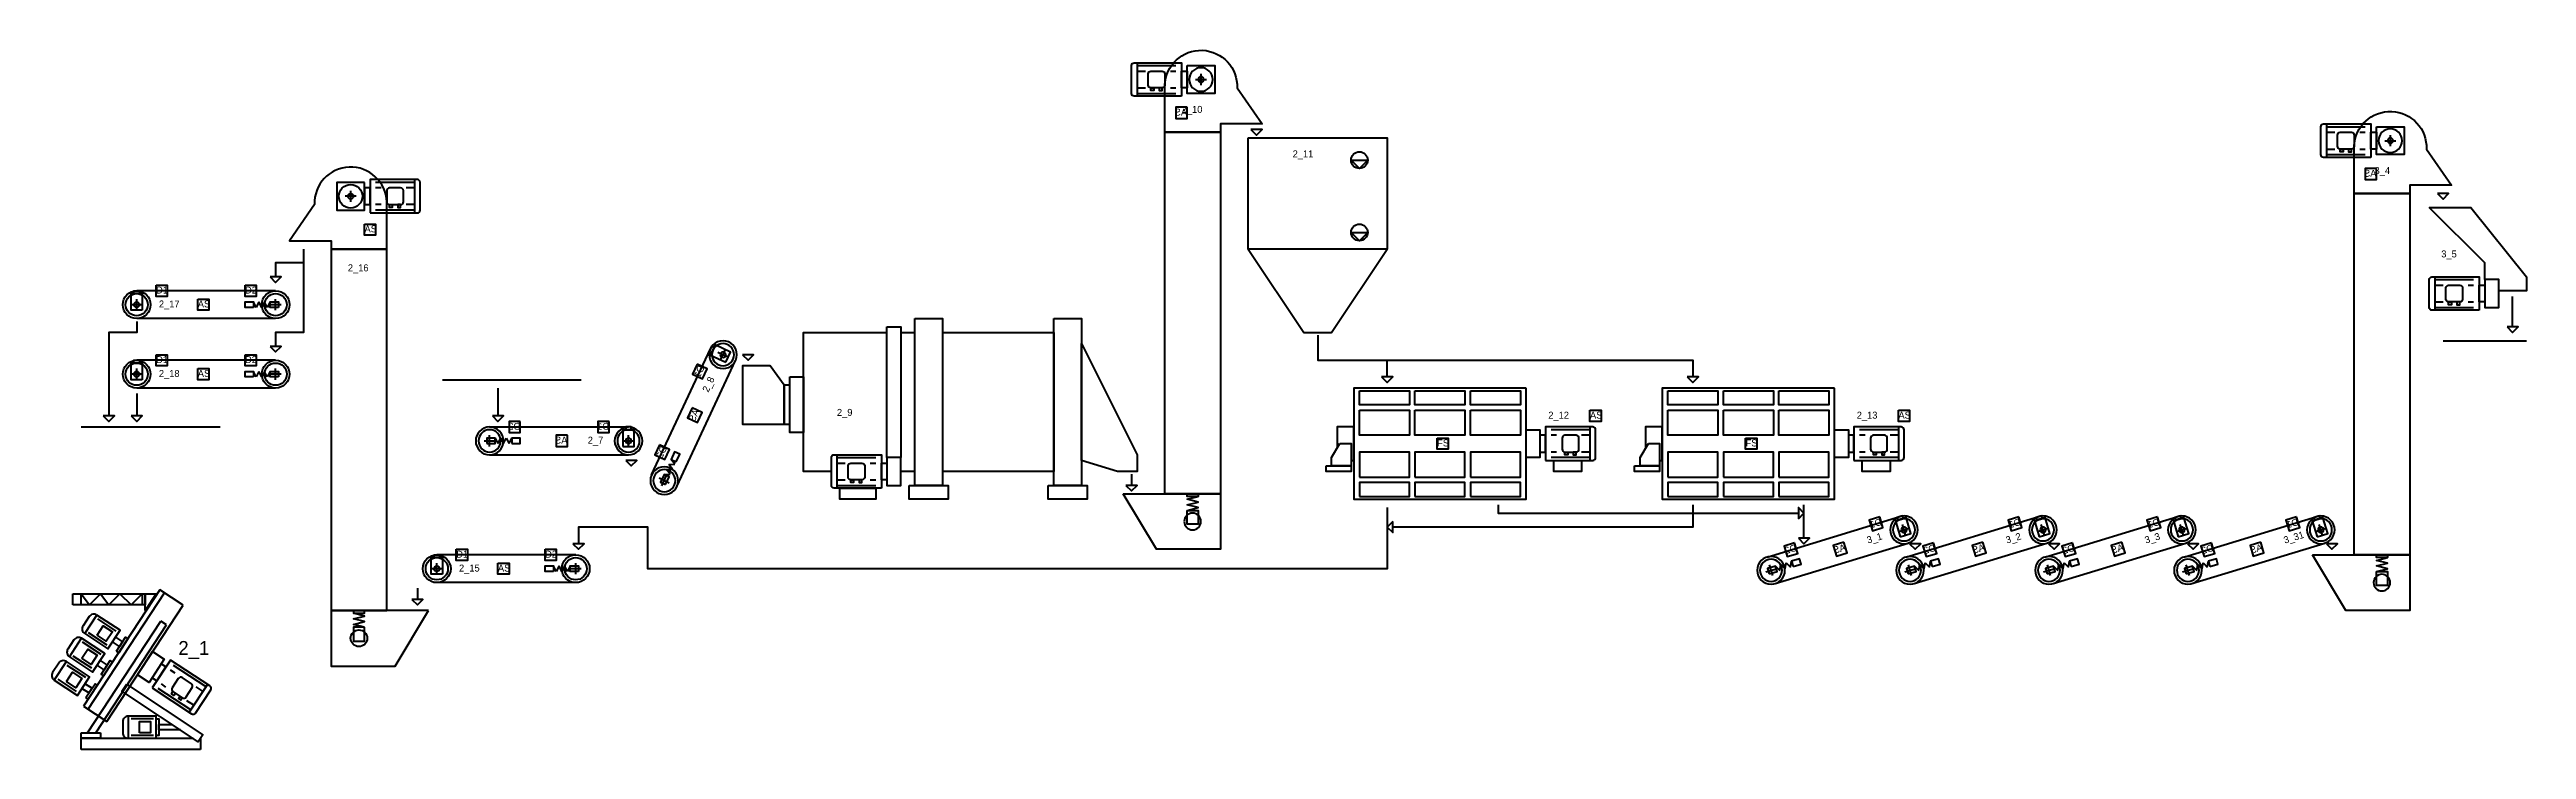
# Model space of a CAD drawing. Header units: millimetres. Extents: x -1 to 890, y 0 to 252.
import ezdxf

# ---------------------------------------------------------------- set-up
doc = ezdxf.new("R2010")
doc.units = ezdxf.units.MM
doc.layers.add('СХЕМА', color=7, linetype='Continuous', lineweight=50)
doc.styles.get("Standard").update_dxf_attribs({"font": 'txt', "height": 5})

# ---------------------------------------------------------------- blocks, each defined once
blk = doc.blocks.new('CONVEYOR_MOTOR_DRUM_SHAPE')
at = {"layer": 'СХЕМА'}
for p, q in [((2, 0), (-2, 0)), ((0, -2), (0, 2))]:
    blk.add_line(p, q, dxfattribs=at)
for points in [[(2, -2), (-2, -2), (-2, 4), (2, 4)], [(1, 4), (-1, 4), (-1, 5), (1, 5)]]:
    blk.add_lwpolyline(points, close=True, dxfattribs=at)
for radius in [5, 4, 1]:
    blk.add_circle((0, 0), radius, dxfattribs=at)
blk = doc.blocks.new('CONVEYOR_TENSION_DRUM_SHAPE')
at = {"layer": 'СХЕМА'}
for p, q in [((-7, -1), (-8, 1)), ((-6, 1), (-7, -1)), ((-5, -1), (-6, 1)), ((-4, 1), (-5, -1)), ((-3, -1), (-4, 1)), ((-2, 1), (-3, -1)), ((2, 0), (-2, 0)), ((0, -2), (0, 2))]:
    blk.add_line(p, q, dxfattribs=at)
for points in [[(-8, -1), (-11, -1), (-11, 1), (-8, 1)], [(1, -1), (-2, -1), (-2, 1), (1, 1)]]:
    blk.add_lwpolyline(points, close=True, dxfattribs=at)
blk.add_circle((0, 0), 5, dxfattribs=at)
at = {"layer": 'СХЕМА', "ltscale": 100}
blk.add_circle((0, 0), 4, dxfattribs=at)
blk = doc.blocks.new('LABEL')
at = {"layer": 'СХЕМА', "color": 7, "ltscale": 100}
blk.add_lwpolyline([(0, 4), (4, 4), (4, 0), (0, 0)], close=True, dxfattribs=at)
at = {"layer": 'СХЕМА', "ltscale": 100, "flags": 4}
blk.add_attdef('text', (0, 1), '', height=2.5, dxfattribs=at)
blk = doc.blocks.new('CONVEYOR')
at = {"layer": 'СХЕМА'}
for p, q in [((50, 5), (0, 5)), ((50, -5), (0, -5))]:
    blk.add_line(p, q, dxfattribs=at)
at = {"layer": 'СХЕМА', "ltscale": 100}
for name, p in [('CONVEYOR_MOTOR_DRUM_SHAPE', (0, 0)), ('CONVEYOR_TENSION_DRUM_SHAPE', (50, 0))]:
    blk.add_blockref(name, p, dxfattribs=at)
for p, values in [((7, 3), {'text': 'D1'}), ((22, -2), {'text': 'AS'}), ((39, 3), {'text': 'D2'})]:
    blk.add_blockref('LABEL', p, dxfattribs=at).add_auto_attribs(values)
at = {"layer": 'СХЕМА', "ltscale": 100, "flags": 4}
blk.add_attdef('ID', (8, -1), '', height=2.5, dxfattribs=at)
blk = doc.blocks.new('DRIVER_ANGLE_REDUCER_SHAPE')
at = {"layer": 'СХЕМА'}
for p, q in [((2, 0), (-2, 0)), ((0, 2), (0, -2)), ((23, 5), (9, 5)), ((11, 3), (9, 3)), ((23, 3), (20, 3)), ((23, 6), (23, -6)), ((11, -3), (9, -3)), ((23, -5), (9, -5)), ((23, -3), (20, -3))]:
    blk.add_line(p, q, dxfattribs=at)
for points in [[(5, 5), (-5, 5), (-5, -5), (5, -5)], [(7, 3), (5, 3), (5, -3), (7, -3)], [(14, -3), (15, -3), (15, -4), (14, -4)], [(18, -3), (17, -3), (17, -4), (18, -4)]]:
    blk.add_lwpolyline(points, close=True, dxfattribs=at)
for points in [[(7, -6), (24, -6, 0.414214), (25, -5), (25, 5, 0.414214), (24, 6), (7, 6)], [(18, -3, 0.414214), (19, -2), (19, 2, 0.414214), (18, 3), (14, 3, 0.414214), (13, 2), (13, -2, 0.414214), (14, -3)]]:
    blk.add_lwpolyline(points, format="xyb", close=True, dxfattribs=at)
for radius in [4.24, 1]:
    blk.add_circle((0, 0), radius, dxfattribs=at)
blk = doc.blocks.new('CHAIN_BREAK_SENSOR')
at = {"layer": 'СХЕМА'}
for points in [[(2, 10), (-2, 10), (-2, 9), (2, 9)], [(2, 4), (-2, 4), (-2, -1), (2, -1)]]:
    blk.add_lwpolyline(points, close=True, dxfattribs=at)
blk.add_lwpolyline([(2, 4), (-2, 5), (2, 6), (-2, 7), (2, 8), (-2, 9)], dxfattribs=at)
blk.add_circle((0, 0), 3, dxfattribs=at)
blk = doc.blocks.new('ELEVATOR_INPUT_TRAY')
at = {"layer": 'СХЕМА'}
blk.add_lwpolyline([(35, 20), (0, 20), (0, 0), (23, 0)], close=True, dxfattribs=at)
blk = doc.blocks.new('ELEVATOR')
at = {"layer": 'СХЕМА'}
blk.add_lwpolyline([(20, 150), (20, 167, 1), (-6, 166), (-15, 153), (0, 153), (0, 150)], format="xyb", close=True, dxfattribs=at)
blk.add_lwpolyline([(20, 150), (0, 150), (0, 20), (20, 20)], close=True, dxfattribs=at)
at = {"layer": 'СХЕМА', "ltscale": 100}
for name, p in [('DRIVER_ANGLE_REDUCER_SHAPE', (7, 169)), ('ELEVATOR_INPUT_TRAY', (0, 0)), ('CHAIN_BREAK_SENSOR', (10, 10))]:
    blk.add_blockref(name, p, dxfattribs=at)
blk.add_blockref('LABEL', (12, 155), dxfattribs=at).add_auto_attribs({'text': 'AS'})
at = {"layer": 'СХЕМА', "ltscale": 100, "flags": 4}
blk.add_attdef('ID', (8.666667, 140), '', height=2.5, dxfattribs=at)
blk = doc.blocks.new('MOTOR_REDUCER_SHAPE')
at = {"layer": 'СХЕМА'}
for p, q in [((-13, 1), (-27, 1)), ((-13, 2), (-13, -10)), ((-25, -1), (-27, -1)), ((-25, -7), (-27, -7)), ((-13, -1), (-16, -1)), ((-13, -7), (-16, -7)), ((-13, -9), (-27, -9))]:
    blk.add_line(p, q, dxfattribs=at)
for points in [[(-36, 1), (-31, 1), (-31, -9), (-36, -9)], [(-29, -1), (-31, -1), (-31, -7), (-29, -7)], [(-22, -7), (-21, -7), (-21, -8), (-22, -8)], [(-18, -7), (-19, -7), (-19, -8), (-18, -8)]]:
    blk.add_lwpolyline(points, close=True, dxfattribs=at)
for points in [[(-29, -10), (-12, -10, 0.414214), (-11, -9), (-11, 1, 0.414214), (-12, 2), (-29, 2)], [(-18, -7, 0.414214), (-17, -6), (-17, -2, 0.414214), (-18, -1), (-22, -1, 0.414214), (-23, -2), (-23, -6, 0.414214), (-22, -7)]]:
    blk.add_lwpolyline(points, format="xyb", close=True, dxfattribs=at)
blk = doc.blocks.new('DRAYING_DRUM')
at = {"layer": 'СХЕМА'}
for points in [[(40, 65), (50, 65), (50, 5), (40, 5)], [(90, 65), (100, 65), (100, 5), (90, 5)], [(30, 62), (35, 62), (35, 15), (30, 15)], [(-5, 44), (0, 44), (0, 24), (-5, 24)], [(13, 4), (26, 4), (26, 0), (13, 0)], [(38, 5), (52, 5), (52, 0), (38, 0)], [(88, 5), (102, 5), (102, 0), (88, 0)]]:
    blk.add_lwpolyline(points, close=True, dxfattribs=at)
for points in [[(10, 10), (0, 10), (0, 60), (30, 60)], [(35, 60), (40, 60)], [(50, 60), (90, 60), (90, 10), (50, 10)], [(40, 10), (35, 10)]]:
    blk.add_lwpolyline(points, dxfattribs=at)
at = {"layer": 'СХЕМА', "ltscale": 100, "xscale": -1}
blk.add_blockref('MOTOR_REDUCER_SHAPE', (-1, 14), dxfattribs=at)
at = {"layer": 'СХЕМА', "ltscale": 100, "flags": 4}
blk.add_attdef('ID', (12, 30), '', height=2.5, dxfattribs=at)
blk = doc.blocks.new('SEPARATOR_DRUM')
at = {"layer": 'СХЕМА'}
for points in [[(72, 30), (10, 30), (10, -10), (72, -10)], [(12, 29), (30, 29), (30, 24), (12, 24)], [(32, 29), (50, 29), (50, 24), (32, 24)], [(52, 29), (70, 29), (70, 24), (52, 24)], [(12, 22), (30, 22), (30, 13), (12, 13)], [(32, 22), (50, 22), (50, 13), (32, 13)], [(52, 22), (70, 22), (70, 13), (52, 13)], [(5, 10), (9, 10), (9, 2), (2, 2), (2, 5)], [(0, 2), (9, 2), (9, 0), (0, 0)], [(12, -2), (30, -2), (30, 7), (12, 7)], [(32, -2), (50, -2), (50, 7), (32, 7)], [(52, -2), (70, -2), (70, 7), (52, 7)], [(82, 4), (92, 4), (92, 0), (82, 0)], [(12, -9), (30, -9), (30, -4), (12, -4)], [(32, -9), (50, -9), (50, -4), (32, -4)], [(52, -9), (70, -9), (70, -4), (52, -4)]]:
    blk.add_lwpolyline(points, close=True, dxfattribs=at)
blk.add_lwpolyline([(9, 4), (10, 4), (10, 16), (4, 16), (4, 8.33)], dxfattribs=at)
at = {"layer": 'СХЕМА', "ltscale": 100}
for p, values in [((95, 18), {'text': 'AS'}), ((40, 8), {'text': 'FS'})]:
    blk.add_blockref('LABEL', p, dxfattribs=at).add_auto_attribs(values)
blk.add_blockref('MOTOR_REDUCER_SHAPE', (108, 14), dxfattribs=at)
at = {"layer": 'СХЕМА', "ltscale": 100, "flags": 4}
blk.add_attdef('ID', (80, 19), '', height=2.5, dxfattribs=at)
blk = doc.blocks.new('LEVEL_SENSOR')
at = {"layer": 'СХЕМА', "ltscale": 100}
blk.add_lwpolyline([(0, 0), (-3, 3), (3, 3), (0, 0)], dxfattribs=at)
blk.add_circle((0, 3), 3, dxfattribs=at)
blk = doc.blocks.new('BUNKER')
at = {"layer": 'СХЕМА'}
blk.add_lwpolyline([(-25, 70), (25, 70), (25, 30), (-25, 30)], close=True, dxfattribs=at)
blk.add_lwpolyline([(-25, 30), (-5, 0), (5, 0), (25, 30)], dxfattribs=at)
at = {"layer": 'СХЕМА', "ltscale": 100}
for p in [(15, 59), (15, 33)]:
    blk.add_blockref('LEVEL_SENSOR', p, dxfattribs=at)
at = {"layer": 'СХЕМА', "ltscale": 100, "flags": 4}
blk.add_attdef('ID', (-9, 63), '', height=2.5, dxfattribs=at)
blk = doc.blocks.new('MOTOR_REDUCER_WITH_ID')
at = {"layer": 'СХЕМА', "ltscale": 100}
blk.add_blockref('MOTOR_REDUCER_SHAPE', (880, 164), dxfattribs=at)
at = {"layer": 'СХЕМА', "ltscale": 100, "flags": 4}
blk.add_attdef('ID', (858, 173), '', height=2.5, dxfattribs=at)
blk = doc.blocks.new('MIXER')
at = {"layer": 'СХЕМА', "ltscale": 100}
for p, q in [((-4, 14), (4, 14)), ((-3, 5), (-3, 13)), ((3, 5), (3, 13))]:
    blk.add_line(p, q, dxfattribs=at)
blk.add_lwpolyline([(4, 14, 0.414214), (2, 16), (-2, 16, 0.414214), (-4, 14), (-4, 4), (4, 4)], format="xyb", close=True, dxfattribs=at)
for points in [[(-2, 10), (2, 10), (2, 6), (-2, 6)], [(-3, 1), (3, 1), (3, 0), (-3, 0)], [(-1, 4), (1, 4), (1, 1), (-1, 1)]]:
    blk.add_lwpolyline(points, close=True, dxfattribs=at)
at = {"layer": 'СХЕМА', "ltscale": 100, "flags": 5}
blk.add_attdef('ID', (-2, 11), '', height=2.5, dxfattribs=at)
blk = doc.blocks.new('DRIVER_REDUCER')
at = {"layer": 'СХЕМА'}
for p, q in [((-6, 23), (6, 23)), ((-5, 23), (-5, 9)), ((-3, 23), (-3, 20)), ((3, 23), (3, 20)), ((5, 23), (5, 9)), ((-3, 11), (-3, 9)), ((3, 11), (3, 9))]:
    blk.add_line(p, q, dxfattribs=at)
for points in [[(6, 7), (6, 24, 0.414214), (5, 25), (-5, 25, 0.414214), (-6, 24), (-6, 7)], [(3, 18, 0.414214), (2, 19), (-2, 19, 0.414214), (-3, 18), (-3, 14, 0.414214), (-2, 13), (2, 13, 0.414214), (3, 14)]]:
    blk.add_lwpolyline(points, format="xyb", close=True, dxfattribs=at)
for points in [[(3, 18), (3, 17), (4, 17), (4, 18)], [(3, 14), (3, 15), (4, 15), (4, 14)], [(-5, 0), (-5, 5), (5, 5), (5, 0)], [(-3, 7), (-3, 5), (3, 5), (3, 7)]]:
    blk.add_lwpolyline(points, close=True, dxfattribs=at)
at = {"layer": 'СХЕМА', "ltscale": 100, "flags": 5}
blk.add_attdef('ID', (-2, 20), '', height=2.5, dxfattribs=at)
blk = doc.blocks.new('DRIVER_REDUCER_2')
at = {"layer": 'СХЕМА', "ltscale": 100}
for p, q in [((-4, 11), (4, 11)), ((-3, 2), (-3, 10)), ((3, 2), (3, 10))]:
    blk.add_line(p, q, dxfattribs=at)
blk.add_lwpolyline([(4, 11, 0.414214), (2, 13), (-2, 13, 0.414214), (-4, 11), (-4, 1), (4, 1)], format="xyb", close=True, dxfattribs=at)
for points in [[(-3, 1), (3, 1), (3, 0), (-3, 0)], [(-2, 7), (2, 7), (2, 3), (-2, 3)]]:
    blk.add_lwpolyline(points, close=True, dxfattribs=at)
at = {"layer": 'СХЕМА', "ltscale": 100, "flags": 5}
blk.add_attdef('ID', (-2, 8), '', height=2.5, dxfattribs=at)
blk = doc.blocks.new('GRAINER_SCREW')
at = {"layer": 'СХЕМА', "ltscale": 100}
for p, q in [((-30, 0), (-4, 0)), ((-30, -4), (-30, 0)), ((-27, -4), (-27, 0)), ((-27, 0), (-24, -4)), ((-24, -4), (-20, 0)), ((-20, 0), (-17, -4)), ((-17, -4), (-13, 0)), ((-13, 0), (-9, -4)), ((-9, -4), (-5, 0)), ((-5, 0), (-5, -4)), ((-4, 0), (-4, -4)), ((-4, -4), (-30, -4))]:
    blk.add_line(p, q, dxfattribs=at)
blk.add_lwpolyline([(-4, -6), (-4, 0), (0, 0), (-4, -6)], dxfattribs=at)
at = {"layer": 'СХЕМА', "ltscale": 100, "flags": 5}
blk.add_attdef('ID', (-23, -3), '', height=2.5, dxfattribs=at)
blk = doc.blocks.new('GRAINER')
at = {"layer": 'СХЕМА', "ltscale": 100}
for p, q in [((38.355932, 57.387762), (10.92311, 15.585367)), ((12.595206, 14.488054), (40.028028, 56.290449)), ((46.716411, 51.901198), (38.355932, 57.387762)), ((12.275804, 6), (38.652536, 46.193116)), ((15.275804, 6), (40.749464, 44.817007)), ((19.283589, 10.098802), (46.716411, 51.901198)), ((40.749464, 44.817007), (38.652536, 46.193116)), ((10.92311, 15.585367), (19.283589, 10.098802)), ((10, 6), (17, 6)), ((10, 4), (10, 6)), ((17, 4), (10, 4)), ((10, 0), (10, 4)), ((10, 4), (50.279845, 4)), ((53, 0), (10, 0)), ((17, 6), (17, 4)), ((53, 4), (53, 0))]:
    blk.add_line(p, q, dxfattribs=at)
blk.add_lwpolyline([(26.307861, 23.442271), (53.829778, 5.249587), (52.170222, 2.750413), (24.648305, 20.943096)], close=True, dxfattribs=at)
blk.add_lwpolyline([(45.74144, 7), (38, 7), (38, 9), (42.715838, 9)], dxfattribs=at)
blk.add_blockref('GRAINER_SCREW', (37, 56), dxfattribs=at)
for name, p, rotation in [('MIXER', (25.188177, 37.322612), 56.725112), ('MIXER', (19.701613, 28.962133), 56.725112), ('DRIVER_REDUCER', (33, 31), 236.725112), ('MIXER', (14.215049, 20.601654), 56.725112), ('DRIVER_REDUCER_2', (38, 8), 90)]:
    blk.add_blockref(name, p, dxfattribs=dict(at, rotation=rotation))
at = {"layer": 'СХЕМА', "ltscale": 100, "flags": 4}
blk.add_attdef('ID', (45, 34), '', height=5, dxfattribs=at)

msp = doc.modelspace()

# ---------------------------------------------------------------- linework, layer by layer
at = {"layer": 'СХЕМА'}
for p, q in [((885, 152), (885, 163)), ((860, 147), (890, 147)), ((480, 134), (480, 140)), ((30, 128), (30, 120)), ((140, 133), (190, 133)), ((160, 130), (160, 120)), ((10, 116), (60, 116)), ((388, 99), (388, 95)), ((630, 76), (630, 88)), ((131, 58), (131, 54))]:
    msp.add_line(p, q, dxfattribs=at)
for points in [[(431, 223), (433, 221), (435, 223)], [(858, 200), (860, 198), (862, 200)], [(855, 195), (870, 195), (890, 170), (890, 165), (880, 165), (880, 169), (875, 169), (875, 175)], [(78, 170), (80, 168), (82, 170)], [(883, 152), (885, 150), (887, 152)], [(78, 145), (80, 143), (82, 145)], [(383, 100), (370, 104), (370, 146), (390, 106), (390, 100)], [(248, 142), (250, 140), (252, 142)], [(263, 131), (258, 138), (248, 138), (248, 117), (263, 117)], [(478, 134), (480, 132), (482, 134)], [(588, 134), (590, 132), (592, 134)], [(265, 131), (263, 131), (263, 117), (265, 117)], [(18, 120), (20, 118), (22, 120)], [(28, 120), (30, 118), (32, 120)], [(158, 120), (160, 118), (162, 120)], [(206, 104), (208, 102), (210, 104)], [(386, 95), (388, 93), (390, 95)], [(482, 82), (480, 80), (482, 78)], [(628, 83), (630, 85), (628, 87)], [(187, 74), (189, 72), (191, 74)], [(628, 76), (630, 74), (632, 76)], [(668, 74), (670, 72), (672, 74)], [(718, 74), (720, 72), (722, 74)], [(768, 74), (770, 72), (772, 74)], [(818, 74), (820, 72), (822, 74)], [(129, 54), (131, 52), (133, 54)]]:
    msp.add_lwpolyline(points, close=True, dxfattribs=at)
for points in [[(90, 180), (90, 150), (80, 150), (80, 145)], [(90, 175), (80, 175), (80, 170)], [(30, 154), (30, 150), (20, 150), (20, 120)], [(455, 149), (455, 140), (590, 140), (590, 134)], [(590, 88), (590, 80), (482, 80)], [(520, 88), (520, 85), (628, 85)]]:
    msp.add_lwpolyline(points, dxfattribs=at)
at = {"layer": 'СХЕМА', "ltscale": 100}
msp.add_lwpolyline([(480, 87), (480, 65), (214, 65), (214, 80), (189, 80), (189, 74)], dxfattribs=at)

# ---------------------------------------------------------------- block references
ref = msp.add_blockref('ELEVATOR', (420, 72), dxfattribs=dict(at, xscale=-1))
ref.add_attrib('ID', '2_10', (406.083333, 229), dxfattribs={"ltscale": 100, "height": 2.5, "flags": 4})
ref = msp.add_blockref('ELEVATOR', (848, 50), dxfattribs=dict(at, xscale=-1))
ref.add_attrib('ID', '3_4', (835.333333, 207), dxfattribs={"ltscale": 100, "height": 2.5, "flags": 4})
for name, p, values in [('BUNKER', (455, 150), {'ID': '2_11'}), ('CONVEYOR', (30, 160), {'ID': '2_17'}), ('DRAYING_DRUM', (270, 90), {'ID': '2_9'}), ('CONVEYOR', (30, 135), {'ID': '2_18'}), ('SEPARATOR_DRUM', (458, 100), {'ID': '2_12'}), ('SEPARATOR_DRUM', (569, 100), {'ID': '2_13'}), ('CONVEYOR', (138, 65), {'ID': '2_15'}), ('GRAINER', (0, 0), {'ID': '2_1'})]:
    msp.add_blockref(name, p, dxfattribs=at).add_auto_attribs(values)
ref = msp.add_blockref('ELEVATOR', (100, 30), dxfattribs=at)
ref.add_attrib('ID', '2_16', (106, 172), dxfattribs={"ltscale": 100, "height": 2.5, "flags": 4})
ref = msp.add_blockref('MOTOR_REDUCER_WITH_ID', (1724, 4), dxfattribs=dict(at, xscale=-1))
ref.add_attrib('ID', '3_5', (859.333333, 177), dxfattribs={"ltscale": 100, "height": 2.5, "flags": 4})
ref = msp.add_blockref('CONVEYOR', (241, 142), dxfattribs=dict(at, xscale=-1, rotation=64.983107))
ref.add_attrib('ID', '2_8', (235.703863, 128.286428), dxfattribs={"ltscale": 100, "height": 2.5, "rotation": 64.983107, "flags": 4})
ref = msp.add_blockref('CONVEYOR', (207, 111), dxfattribs=dict(at, xscale=-1))
ref.add_attrib('ID', '2_7', (192.333333, 110), dxfattribs={"ltscale": 100, "height": 2.5, "flags": 4})
ref = msp.add_blockref('CONVEYOR', (666, 79), dxfattribs=dict(at, xscale=-1, rotation=16.927513))
ref.add_attrib('ID', '3_1', (653.057173, 74.01559), dxfattribs={"ltscale": 100, "height": 2.5, "rotation": 16.927513, "flags": 4})
ref = msp.add_blockref('CONVEYOR', (716, 79), dxfattribs=dict(at, xscale=-1, rotation=16.927513))
ref.add_attrib('ID', '3_2', (703.057173, 74.01559), dxfattribs={"ltscale": 100, "height": 2.5, "rotation": 16.927513, "flags": 4})
ref = msp.add_blockref('CONVEYOR', (766, 79), dxfattribs=dict(at, xscale=-1, rotation=16.927513))
ref.add_attrib('ID', '3_3', (753.057173, 74.01559), dxfattribs={"ltscale": 100, "height": 2.5, "rotation": 16.927513, "flags": 4})
ref = msp.add_blockref('CONVEYOR', (816, 79), dxfattribs=dict(at, xscale=-1, rotation=16.927513))
ref.add_attrib('ID', '3_31', (803.057173, 74.01559), dxfattribs={"ltscale": 100, "height": 2.5, "rotation": 16.927513, "flags": 4})

doc.saveas('drawing.dxf')
